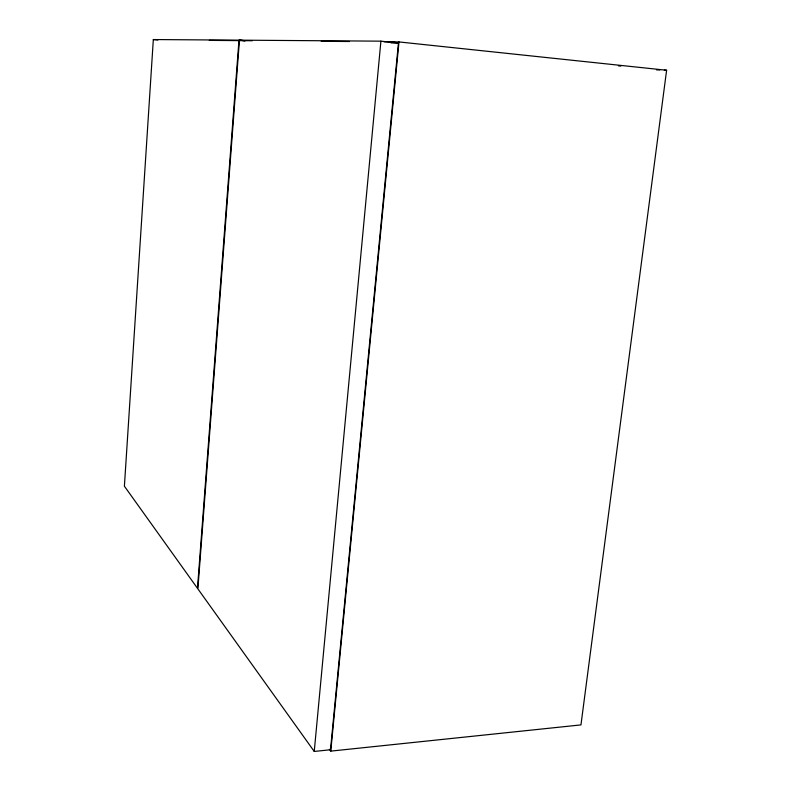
<?xml version="1.0" encoding="UTF-8"?>
<svg xmlns="http://www.w3.org/2000/svg" width="791" height="791" viewBox="0 0 791 791"><rect width="100%" height="100%" fill="white"/><g stroke="black" fill="none" stroke-linecap="round" stroke-linejoin="round"><path stroke-width="1.19" d="M238.981 40.153L153.325 39.55L124.395 486.198L197.473 588.306L238.981 40.153L244.735 40.737M239.455 40.163L197.879 588.87L314.245 751.45L330.509 749.749L398.446 43.011L380.906 41.162L239.455 40.163L245.22 40.746M314.245 751.45L380.906 41.162M330.776 751.114L398.98 41.933L666.605 70.251L580.96 724.902L330.776 751.114L329.402 749.265M209.279 40.381L252.339 40.737M321.225 41.3L349.523 41.528M383.971 41.804L398.98 41.933M391.061 42.932L398.446 43.011M656.431 69.855L659.823 69.994M664.351 70.162L666.605 70.251M153.325 39.55L157.874 40.005M391.347 41.864L395.035 42.259M618.394 65.841L620.846 66.098"/></g></svg>
